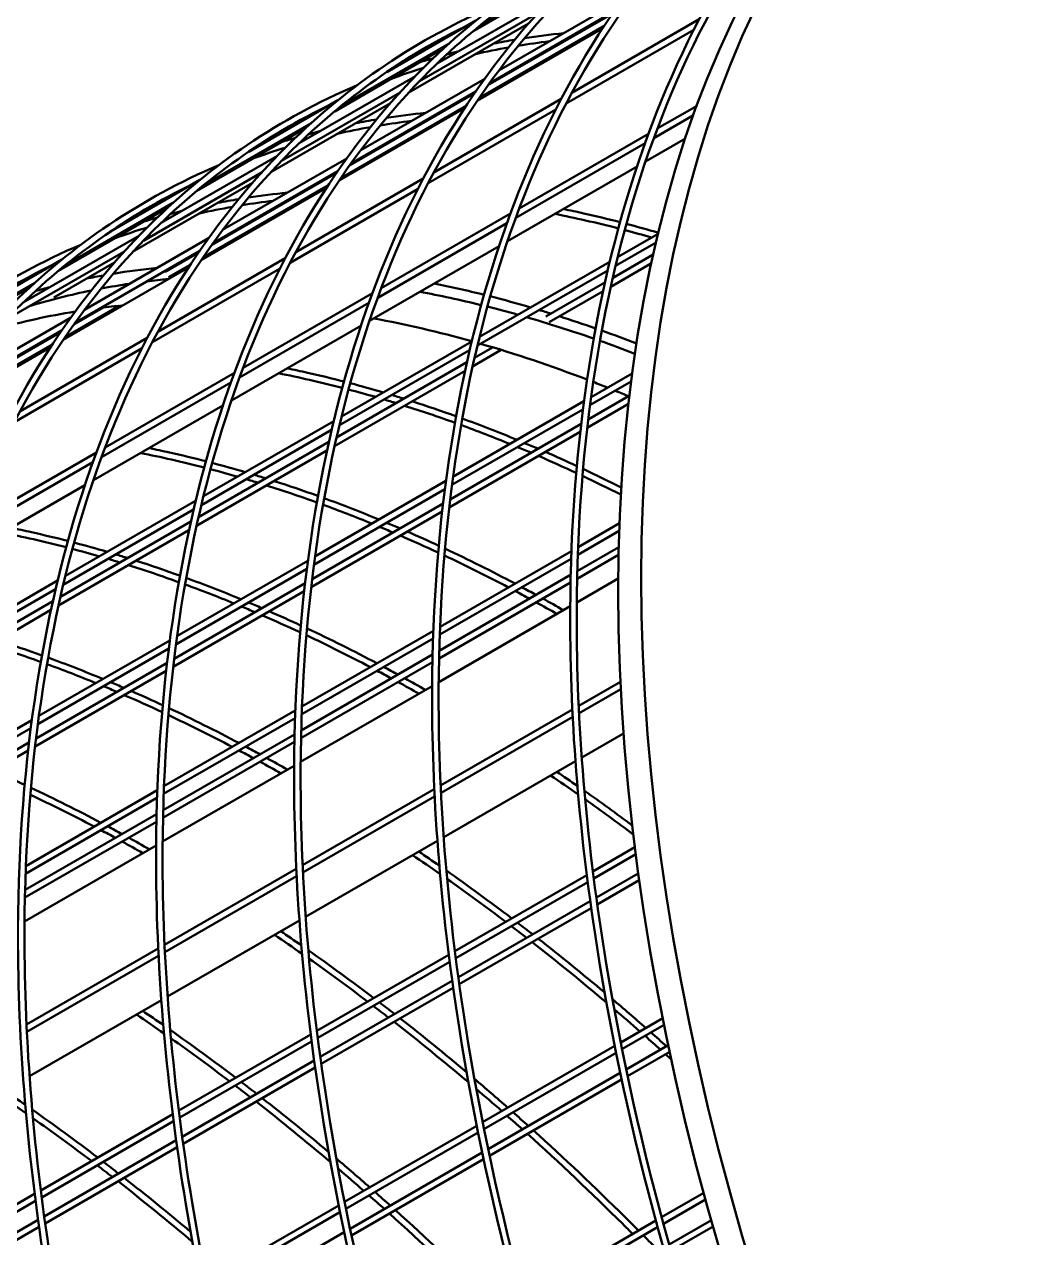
# Model space of a CAD drawing. Header units: millimetres. Extents: x 0 to 4200, y 0 to 2970.
# Drawn here: x 982.5 to 1135.5, y 951.7 to 1138.2 of the extents above; entities that cross this region are included whole.
import ezdxf

# ---------------------------------------------------------------- set-up
doc = ezdxf.new("R2010")
doc.units = ezdxf.units.MM
doc.header["$LTSCALE"] = 10
doc.layers.add('Co ban', color=7, linetype='Continuous', lineweight=50)

msp = doc.modelspace()

# ---------------------------------------------------------------- linework, layer by layer
at = {"layer": 'Co ban'}
for p, q in [((1051.42, 1137.05), (1068.2, 1146.74)), ((1052.49, 1137.94), (1068.99, 1147.46)), ((1045.98, 1132.17), (1063.83, 1142.47)), ((1055.42, 1131.06), (1074.48, 1142.07)), ((1043.23, 1129.43), (1061.46, 1139.95)), ((1053.76, 1128.8), (1072.93, 1139.86)), ((1053.95, 1129.06), (1073.1, 1140.12)), ((1038.21, 1130.84), (1051.92, 1138.76)), ((1041.59, 1127.69), (1060.01, 1138.32)), ((1071.37, 1137.54), (1052.11, 1126.42)), ((1052.41, 1126.86), (1071.65, 1137.97)), ((1066.66, 1127.67), (1086.24, 1138.97)), ((1065.77, 1126), (1085.39, 1137.33)), ((1030.21, 1124.8), (1046.99, 1134.49)), ((1031.28, 1125.69), (1047.78, 1135.21)), ((1024.76, 1119.92), (1042.61, 1130.22)), ((1034.21, 1118.82), (1053.26, 1129.82)), ((1017, 1118.6), (1030.71, 1126.51)), ((1022.02, 1117.18), (1040.25, 1127.71)), ((1032.55, 1116.55), (1051.71, 1127.61)), ((1032.74, 1116.81), (1051.89, 1127.87)), ((1045.44, 1115.42), (1065.02, 1126.72)), ((1020.38, 1115.44), (1038.8, 1126.08)), ((1050.16, 1125.29), (1030.89, 1114.17)), ((1031.2, 1114.61), (1050.44, 1125.72)), ((1044.56, 1113.76), (1064.17, 1125.08)), ((1079.79, 1122.14), (1085.89, 1125.66)), ((1010.07, 1113.44), (1026.57, 1122.97)), ((1079.24, 1120.67), (1085.35, 1124.19)), ((1008.99, 1112.56), (1025.77, 1122.24)), ((1058.58, 1109.89), (1078.43, 1121.35)), ((1084.12, 1120.65), (1077.98, 1117.11)), ((1058.03, 1108.42), (1077.9, 1119.89)), ((1003.55, 1107.67), (1021.4, 1117.98)), ((1012.99, 1106.57), (1032.05, 1117.57)), ((1000.81, 1104.93), (1019.04, 1115.46)), ((1011.33, 1104.3), (1030.5, 1115.37)), ((1011.52, 1104.57), (1030.68, 1115.62)), ((1076.67, 1116.35), (1056.77, 1104.86)), ((995.78, 1106.35), (1009.5, 1114.27)), ((999.16, 1103.19), (1017.58, 1113.83)), ((1009.98, 1102.37), (1029.23, 1113.48)), ((1024.23, 1103.17), (1043.81, 1114.48)), ((1028.94, 1113.04), (1009.68, 1101.92)), ((1023.35, 1101.51), (1042.96, 1112.83)), ((987.78, 1100.31), (1004.56, 1110)), ((988.85, 1101.19), (1005.35, 1110.72)), ((1036.82, 1096.17), (1056.68, 1107.64)), ((1037.36, 1097.64), (1057.22, 1109.1)), ((982.34, 1095.42), (1000.19, 1105.73)), ((1073.68, 1102.4), (1079.91, 1105.99)), ((991.78, 1094.32), (1010.84, 1105.32)), ((1055.46, 1104.11), (1035.56, 1092.61)), ((1073.36, 1101.05), (1079.59, 1104.65)), ((974.57, 1094.1), (988.28, 1102.02)), ((979.59, 1092.69), (997.82, 1103.21)), ((990.31, 1092.32), (1009.46, 1103.38)), ((1003.02, 1090.93), (1022.6, 1102.23)), ((1004.16, 1100.16), (1009.29, 1103.12)), ((1072.92, 1099.19), (1079.16, 1102.79)), ((987.03, 1096.19), (996.37, 1101.58)), ((1007.73, 1100.8), (988.47, 1089.68)), ((1002.13, 1089.26), (1021.75, 1100.58)), ((1004.66, 1099.3), (1008.01, 1101.23)), ((1052.14, 1088.81), (1072.17, 1100.37)), ((1052.47, 1090.15), (1072.48, 1101.7)), ((1072.62, 1097.86), (1078.87, 1101.47)), ((967.64, 1088.95), (984.14, 1098.47)), ((1062.67, 1093.27), (1071.74, 1098.51)), ((970.63, 1090.4), (983.35, 1097.75)), ((1016.15, 1085.39), (1036, 1096.86)), ((1063.17, 1092.4), (1071.45, 1097.18)), ((988.77, 1090.12), (997.07, 1094.91)), ((990.12, 1092.05), (994.59, 1094.63)), ((1015.6, 1083.92), (1035.47, 1095.39)), ((970.57, 1082.07), (989.62, 1093.08)), ((968.91, 1079.81), (988.07, 1090.87)), ((969.1, 1080.07), (988.25, 1091.13)), ((1034.25, 1091.86), (1014.34, 1080.37)), ((967.56, 1077.87), (986.8, 1088.98)), ((981.81, 1078.68), (1001.38, 1089.98)), ((1031.26, 1077.9), (1051.27, 1089.46)), ((986.52, 1088.55), (967.25, 1077.43)), ((980.92, 1077.01), (1000.53, 1088.34)), ((1030.93, 1076.56), (1050.95, 1088.12)), ((1051.41, 1085.61), (1055.79, 1088.14)), ((1051.71, 1086.94), (1054.48, 1088.54)), ((1030.49, 1074.69), (1050.53, 1086.26)), ((994.94, 1073.15), (1014.79, 1084.61)), ((1030.19, 1073.37), (1050.24, 1084.94)), ((1069.61, 1080.89), (1075.92, 1084.54)), ((994.39, 1071.68), (1014.26, 1083.15)), ((1069.44, 1079.64), (1075.76, 1083.29)), ((1013.03, 1079.61), (993.13, 1068.12)), ((1048.39, 1068.64), (1068.51, 1080.26)), ((1069.02, 1076.19), (1075.35, 1079.84)), ((1069.16, 1077.43), (1075.38, 1081.02)), ((1048.23, 1067.39), (1068.35, 1079.01)), ((1009.72, 1064.31), (1029.74, 1075.87)), ((1010.04, 1065.65), (1030.06, 1077.21)), ((1047.95, 1065.18), (1068.08, 1076.8)), ((1009.28, 1062.44), (1029.31, 1074.01)), ((1047.8, 1063.94), (1067.94, 1075.57)), ((973.72, 1060.9), (993.58, 1072.36)), ((1008.98, 1061.12), (1029.02, 1072.69)), ((973.18, 1059.43), (993.04, 1070.9)), ((991.82, 1067.36), (971.92, 1055.87)), ((1027.01, 1055.14), (1047.14, 1066.76)), ((1027.18, 1056.4), (1047.3, 1068.01)), ((988.83, 1053.41), (1008.84, 1064.96)), ((988.5, 1052.06), (1008.53, 1063.62)), ((1026.59, 1051.69), (1046.73, 1063.32)), ((1026.74, 1052.93), (1046.87, 1064.56)), ((988.07, 1050.2), (1008.1, 1061.76)), ((1067.61, 1057.83), (1073.98, 1061.51)), ((987.77, 1048.87), (1007.81, 1060.44)), ((1067.56, 1056.65), (1073.94, 1060.34)), ((1046.4, 1045.59), (1066.59, 1057.24)), ((1067.49, 1054.15), (1073.87, 1057.84)), ((1005.97, 1044.15), (1026.09, 1055.76)), ((1046.35, 1044.41), (1066.54, 1056.06)), ((1067.46, 1052.98), (1073.84, 1056.67)), ((1005.8, 1042.9), (1025.93, 1054.52)), ((1046.27, 1041.9), (1066.47, 1053.57)), ((967.62, 1041.16), (987.63, 1052.71)), ((1005.52, 1040.69), (1025.66, 1052.31)), ((1046.25, 1040.73), (1066.45, 1052.4)), ((1073.79, 1053.02), (1067.4, 1049.33)), ((967.29, 1039.82), (987.31, 1051.38)), ((1005.38, 1039.45), (1025.51, 1051.07)), ((966.55, 1036.62), (986.6, 1048.19)), ((966.85, 1037.95), (986.89, 1049.52)), ((1066.4, 1048.75), (1046.19, 1037.08)), ((1025.18, 1033.34), (1045.37, 1045)), ((984.76, 1031.9), (1004.87, 1043.52)), ((1025.14, 1032.16), (1045.33, 1043.82)), ((984.59, 1030.65), (1004.71, 1042.27)), ((1025.06, 1029.66), (1045.26, 1041.32)), ((984.16, 1027.2), (1004.3, 1038.82)), ((984.31, 1028.44), (1004.44, 1040.06)), ((1025.03, 1028.49), (1045.23, 1040.15)), ((1067.71, 1033.46), (1074.12, 1037.16)), ((1045.19, 1036.5), (1024.98, 1024.83)), ((1067.76, 1032.33), (1074.18, 1036.04)), ((963.54, 1019.65), (983.66, 1031.27)), ((1003.92, 1019.91), (1024.12, 1031.57)), ((1003.97, 1021.09), (1024.16, 1032.75)), ((1046.49, 1021.21), (1066.73, 1032.89)), ((1046.55, 1020.08), (1066.79, 1031.77)), ((963.38, 1018.4), (983.5, 1030.02)), ((1074.6, 1029.23), (1068.17, 1025.52)), ((963.1, 1016.19), (983.23, 1027.81)), ((1003.82, 1016.24), (1024.02, 1027.9)), ((1003.85, 1017.41), (1024.05, 1029.07)), ((962.95, 1014.95), (983.09, 1026.58)), ((1023.97, 1024.25), (1003.76, 1012.59)), ((1067.21, 1024.97), (1046.96, 1013.28)), ((982.76, 1008.84), (1002.95, 1020.5)), ((1025.28, 1008.96), (1045.52, 1020.65)), ((982.71, 1007.66), (1002.9, 1019.32)), ((1025.33, 1007.84), (1045.57, 1019.52)), ((982.63, 1005.16), (1002.83, 1016.82)), ((982.61, 1003.99), (1002.81, 1015.65)), ((1046, 1012.72), (1025.74, 1001.03)), ((1002.76, 1012.01), (982.55, 1000.34)), ((1069.9, 1008), (1076.34, 1011.72)), ((1070.03, 1006.92), (1076.48, 1010.65)), ((1004.07, 996.71), (1024.3, 1008.4)), ((1004.12, 995.59), (1024.36, 1007.28)), ((1048.68, 995.75), (1068.96, 1007.46)), ((1070.42, 1003.99), (1076.87, 1007.71)), ((1048.82, 994.68), (1069.09, 1006.38)), ((1070.57, 1002.92), (1077.02, 1006.65)), ((1049.21, 991.74), (1069.48, 1003.45)), ((1049.35, 990.67), (1069.63, 1002.38)), ((1024.78, 1000.47), (1004.53, 988.78)), ((982.85, 984.47), (1003.09, 996.15)), ((982.91, 983.34), (1003.15, 995.03)), ((1027.47, 983.5), (1047.74, 995.21)), ((1027.6, 982.43), (1047.88, 994.13)), ((1027.99, 979.5), (1048.27, 991.2)), ((1028.14, 978.43), (1048.42, 990.13)), ((1003.57, 988.22), (983.32, 976.53)), ((1074.16, 981.72), (1080.63, 985.45)), ((1006.26, 971.26), (1026.53, 982.96)), ((1074.36, 980.68), (1080.83, 984.42)), ((1006.39, 970.18), (1026.67, 981.89)), ((1052.94, 969.47), (1073.24, 981.19)), ((1075, 977.6), (1081.47, 981.34)), ((1006.78, 967.25), (1027.06, 978.96)), ((1053.15, 968.43), (1073.45, 980.15)), ((1075.21, 976.57), (1081.69, 980.31)), ((1006.93, 966.18), (1027.21, 977.89)), ((1053.78, 965.35), (1074.09, 977.08)), ((1054, 964.33), (1074.3, 976.05)), ((985.04, 959.01), (1005.32, 970.71)), ((985.18, 957.93), (1005.45, 969.64)), ((1031.73, 957.22), (1052.03, 968.94)), ((1031.94, 956.19), (1052.24, 967.91)), ((985.57, 955), (1005.84, 966.71)), ((985.71, 953.93), (1005.99, 965.64)), ((1032.57, 953.11), (1052.87, 964.83)), ((1032.79, 952.08), (1053.09, 963.8)), ((963.83, 946.76), (984.1, 958.47)), ((1080.45, 954.87), (1086.93, 958.61)), ((963.97, 945.69), (984.24, 957.39)), ((1010.52, 944.97), (1030.82, 956.69)), ((1080.72, 953.87), (1087.21, 957.61)), ((1010.73, 943.94), (1031.02, 955.66)), ((971.34, 946.79), (984.63, 954.46)), ((971.84, 945.92), (984.78, 953.39)), ((1059.24, 942.62), (1079.55, 954.35)), ((1059.51, 941.62), (1079.82, 953.35)), ((1081.6, 950.69), (1088.09, 954.44)), ((1081.88, 949.7), (1088.37, 953.44)), ((1011.36, 940.86), (1031.66, 952.58))]:
    msp.add_line(p, q, dxfattribs=at)
msp.add_ellipse((1289.45, 930.66), major_axis=(150, -259.81), ratio=0.57735, dxfattribs=at)
for centre, major_axis, start_param, end_param in [((1285.92, 928.62), (150, -259.81), 3.141593, 6.283185), ((1110.91, 827.58), (-150, 259.81), 6.031799, 6.069101), ((1110.91, 827.58), (-150, 259.81), 6.01702, 6.018731), ((1110.91, 827.58), (-150, 259.81), 6.004366, 6.004628), ((1110.91, 827.58), (-150, 259.81), 6.077695, 6.09249), ((1110.91, 827.58), (-149, 258.08), 6.059421, 6.084187), ((1110.91, 827.58), (-149, 258.08), 6.026066, 6.044769), ((1110.91, 827.58), (-150, 259.81), 5.773547, 5.811225), ((1110.91, 827.58), (-149, 258.08), 6.092866, 6.147155), ((1110.91, 827.58), (-150, 259.81), 6.124845, 6.137836), ((1110.91, 827.58), (149, -258.08), 2.636044, 2.682955), ((1110.91, 827.58), (-150, 259.81), 5.738659, 5.768799), ((1103.84, 823.5), (-149, 258.08), 6.026066, 6.044769), ((1110.91, 827.58), (149, -258.08), 2.608252, 2.631253), ((1103.84, 823.5), (-149, 258.08), 6.066741, 6.135449), ((1103.84, 823.5), (-149, 258.08), 5.74991, 5.824548), ((1110.91, 827.58), (149, -258.08), 2.55154, 2.601689), ((1110.91, 827.58), (-150, 259.81), 5.723423, 5.732258), ((1110.91, 827.58), (-150, 259.81), 5.690443, 5.717176), ((1110.91, 827.58), (-150, 259.81), 6.22483, 9.483133), ((1110.91, 827.58), (-150, 259.81), 5.660322, 5.685862), ((1103.84, 823.5), (-149, 258.08), 5.663976, 5.743281), ((1110.91, 827.58), (149, -258.08), 2.520966, 2.546918), ((1103.84, 823.5), (150, -259.81), 3.147575, 6.277203), ((1103.84, 823.5), (-149, 258.08), 5.648825, 5.659376), ((1103.84, 823.5), (-149, 258.08), 5.632796, 5.643185), ((935.9, 726.54), (-150, 259.81), 0.023745, 3.117848), ((928.83, 722.46), (150, -259.81), 3.141593, 6.283185)]:
    msp.add_ellipse(centre, major_axis=major_axis, ratio=0.57735, start_param=start_param, end_param=end_param, dxfattribs=at)
for points, knots in [([(1066.4, 1045.74), (1066.29, 1071.98), (1069.84, 1096.13), (1083.92, 1137.81), (1094.44, 1155.34), (1115.98, 1176.61), (1125.07, 1183.07), (1135.05, 1187.92)], [0, 0, 0, 0, 0.3202828, 0.3202828, 0.6403476, 0.6403476, 0.8313252, 0.8313252, 0.8313252, 0.8313252]), ([(1067.4, 1045.74), (1067.29, 1071.84), (1070.82, 1095.85), (1084.77, 1137.26), (1095.2, 1154.65), (1113.59, 1172.86), (1119.04, 1177.26), (1124.87, 1181.04)], [0, 0, 0, 0, 0.3197162, 0.3197162, 0.639648, 0.639648, 0.7605653, 0.7605653, 0.7605653, 0.7605653]), ([(1045.18, 1033.49), (1045.07, 1059.73), (1048.63, 1083.88), (1062.71, 1125.56), (1073.23, 1143.09), (1096, 1165.59), (1106.68, 1172.77), (1118.49, 1177.79)], [0, 0, 0, 0, 0.3202828, 0.3202828, 0.6403476, 0.6403476, 0.8606467, 0.8606467, 0.8606467, 0.8606467]), ([(1046.18, 1033.5), (1046.07, 1059.6), (1049.6, 1083.6), (1063.56, 1125.01), (1073.99, 1142.4), (1095.37, 1163.58), (1104.46, 1170.03), (1114.43, 1174.85)], [0, 0, 0, 0, 0.3197162, 0.3197162, 0.639648, 0.639648, 0.8323756, 0.8323756, 0.8323756, 0.8323756]), ([(1023.97, 1021.25), (1023.86, 1047.48), (1027.41, 1071.63), (1041.49, 1113.31), (1052.02, 1130.84), (1074.79, 1153.34), (1085.47, 1160.52), (1097.28, 1165.54)], [0, 0, 0, 0, 0.3202828, 0.3202828, 0.6403476, 0.6403476, 0.8606467, 0.8606467, 0.8606467, 0.8606467]), ([(1024.97, 1021.25), (1024.86, 1047.35), (1028.39, 1071.35), (1042.35, 1112.76), (1052.78, 1130.16), (1074.16, 1151.33), (1083.25, 1157.78), (1093.22, 1162.6)], [0, 0, 0, 0, 0.3197162, 0.3197162, 0.639648, 0.639648, 0.8323756, 0.8323756, 0.8323756, 0.8323756]), ([(1002.76, 1009), (1002.65, 1035.23), (1006.2, 1059.39), (1020.28, 1101.07), (1030.8, 1118.6), (1053.57, 1141.09), (1064.25, 1148.28), (1076.06, 1153.3)], [0, 0, 0, 0, 0.3202828, 0.3202828, 0.6403476, 0.6403476, 0.8606467, 0.8606467, 0.8606467, 0.8606467]), ([(1003.76, 1009), (1003.65, 1035.1), (1007.18, 1059.11), (1021.13, 1100.52), (1031.56, 1117.91), (1052.94, 1139.08), (1062.03, 1145.53), (1072.01, 1150.36)], [0, 0, 0, 0, 0.3197162, 0.3197162, 0.639648, 0.639648, 0.8323756, 0.8323756, 0.8323756, 0.8323756]), ([(981.54, 996.75), (981.43, 1022.99), (984.99, 1047.14), (999.07, 1088.82), (1009.59, 1106.35), (1032.36, 1128.84), (1043.04, 1136.03), (1054.85, 1141.05)], [0, 0, 0, 0, 0.3202828, 0.3202828, 0.6403476, 0.6403476, 0.8606467, 0.8606467, 0.8606467, 0.8606467]), ([(982.54, 996.75), (982.43, 1022.85), (985.96, 1046.86), (999.92, 1088.27), (1010.35, 1105.66), (1031.73, 1126.83), (1040.82, 1133.28), (1050.8, 1138.11)], [0, 0, 0, 0, 0.3197162, 0.3197162, 0.639648, 0.639648, 0.8323756, 0.8323756, 0.8323756, 0.8323756]), ([(960.33, 984.5), (960.22, 1010.74), (963.77, 1034.89), (977.85, 1076.57), (988.38, 1094.1), (1011.15, 1116.6), (1021.83, 1123.78), (1033.64, 1128.8)], [0, 0, 0, 0, 0.3202828, 0.3202828, 0.6403476, 0.6403476, 0.8606467, 0.8606467, 0.8606467, 0.8606467]), ([(961.33, 984.51), (961.22, 1010.61), (964.75, 1034.61), (978.71, 1076.02), (989.14, 1093.41), (1010.52, 1114.59), (1019.61, 1121.04), (1029.58, 1125.86)], [0, 0, 0, 0, 0.3197162, 0.3197162, 0.639648, 0.639648, 0.8323756, 0.8323756, 0.8323756, 0.8323756]), ([(939.12, 972.26), (939.01, 998.49), (942.56, 1022.64), (956.64, 1064.32), (967.16, 1081.85), (989.93, 1104.35), (1000.61, 1111.53), (1012.42, 1116.55)], [0, 0, 0, 0, 0.3202828, 0.3202828, 0.6403476, 0.6403476, 0.8606467, 0.8606467, 0.8606467, 0.8606467]), ([(940.12, 972.26), (940.01, 998.36), (943.54, 1022.36), (957.49, 1063.77), (967.92, 1081.17), (989.3, 1102.34), (998.39, 1108.79), (1008.37, 1113.62)], [0, 0, 0, 0, 0.3197162, 0.3197162, 0.639648, 0.639648, 0.8323756, 0.8323756, 0.8323756, 0.8323756]), ([(1065.33, 1109.8), (1066.37, 1109.59), (1067.42, 1109.36), (1070.33, 1108.71), (1072.19, 1108.26), (1074.06, 1107.78)], [1.26323972, 1.26323972, 1.26323972, 1.26323972, 1.2787507, 1.2787507, 1.30612103, 1.30612103, 1.30612103, 1.30612103]), ([(1064.02, 1109.05), (1065.59, 1108.74), (1067.17, 1108.4), (1070.43, 1107.66), (1072.11, 1107.25), (1073.79, 1106.82)], [1.25771441, 1.25771441, 1.25771441, 1.25771441, 1.28125246, 1.28125246, 1.30604978, 1.30604978, 1.30604978, 1.30604978]), ([(917.9, 960.01), (917.79, 986.25), (921.35, 1010.4), (935.43, 1052.08), (945.95, 1069.61), (968.72, 1092.1), (979.4, 1099.29), (991.21, 1104.31)], [0, 0, 0, 0, 0.3202828, 0.3202828, 0.6403476, 0.6403476, 0.8606467, 0.8606467, 0.8606467, 0.8606467]), ([(918.9, 960.01), (918.8, 986.11), (922.32, 1010.12), (936.28, 1051.53), (946.71, 1068.92), (968.09, 1090.09), (977.18, 1096.54), (987.16, 1101.37)], [0, 0, 0, 0, 0.3197162, 0.3197162, 0.639648, 0.639648, 0.8323756, 0.8323756, 0.8323756, 0.8323756]), ([(1022.9, 1085.31), (1023.95, 1085.09), (1025, 1084.87), (1027.9, 1084.22), (1029.76, 1083.77), (1031.63, 1083.29)], [1.26323972, 1.26323972, 1.26323972, 1.26323972, 1.2787507, 1.2787507, 1.30612103, 1.30612103, 1.30612103, 1.30612103]), ([(1021.59, 1084.55), (1023.17, 1084.24), (1024.75, 1083.9), (1028.01, 1083.16), (1029.68, 1082.76), (1031.37, 1082.32)], [1.25771441, 1.25771441, 1.25771441, 1.25771441, 1.28125246, 1.28125246, 1.30604978, 1.30604978, 1.30604978, 1.30604978]), ([(1000.38, 1072.3), (1001.95, 1071.99), (1003.53, 1071.66), (1006.79, 1070.92), (1008.47, 1070.51), (1010.15, 1070.07)], [1.25771441, 1.25771441, 1.25771441, 1.25771441, 1.28125246, 1.28125246, 1.30604978, 1.30604978, 1.30604978, 1.30604978]), ([(1001.69, 1073.06), (1002.73, 1072.85), (1003.78, 1072.62), (1006.69, 1071.97), (1008.55, 1071.52), (1010.42, 1071.04)], [1.26323972, 1.26323972, 1.26323972, 1.26323972, 1.2787507, 1.2787507, 1.30612103, 1.30612103, 1.30612103, 1.30612103]), ([(979.16, 1060.06), (980.74, 1059.75), (982.32, 1059.41), (985.58, 1058.67), (987.26, 1058.26), (988.94, 1057.83)], [1.25771441, 1.25771441, 1.25771441, 1.25771441, 1.28125246, 1.28125246, 1.30604978, 1.30604978, 1.30604978, 1.30604978]), ([(980.47, 1060.81), (981.52, 1060.6), (982.57, 1060.37), (985.47, 1059.72), (987.34, 1059.27), (989.21, 1058.79)], [1.26323972, 1.26323972, 1.26323972, 1.26323972, 1.2787507, 1.2787507, 1.30612103, 1.30612103, 1.30612103, 1.30612103]), ([(1435.04, 668.31), (1422.12, 659.57), (1407.3, 653.94), (1371.89, 648.87), (1350.75, 650.81), (1306.73, 663.87), (1283.85, 675.01), (1238.68, 705.36), (1216.4, 724.57), (1174.71, 769.11), (1155.3, 794.44), (1121.32, 848.63), (1106.74, 877.49), (1083.91, 935.84), (1075.65, 965.32), (1068, 1011.59), (1066.46, 1029.08), (1066.4, 1045.74)], [3.890606, 3.890606, 3.890606, 3.890606, 4.159308, 4.159308, 4.478723, 4.478723, 4.798894, 4.798894, 5.119175, 5.119175, 5.43941, 5.43941, 5.759616, 5.759616, 6.079835, 6.079835, 6.283185, 6.283185, 6.283185, 6.283185]), ([(1423.99, 662.95), (1413.8, 657.74), (1402.64, 654.26), (1371.58, 649.88), (1350.49, 651.87), (1306.61, 665.02), (1283.84, 676.17), (1238.88, 706.49), (1216.71, 725.66), (1175.21, 770.09), (1155.88, 795.34), (1122.05, 849.38), (1107.54, 878.16), (1084.82, 936.32), (1076.6, 965.69), (1068.99, 1011.76), (1067.46, 1029.17), (1067.4, 1045.74)], [3.961366, 3.961366, 3.961366, 3.961366, 4.160691, 4.160691, 4.481274, 4.481274, 4.801097, 4.801097, 5.120816, 5.120816, 5.440581, 5.440581, 5.760375, 5.760375, 6.080156, 6.080156, 6.283185, 6.283185, 6.283185, 6.283185]), ([(1417.99, 659.04), (1404.12, 648.6), (1387.85, 641.94), (1350.68, 636.62), (1329.54, 638.57), (1285.52, 651.63), (1262.63, 662.77), (1217.46, 693.12), (1195.18, 712.33), (1153.49, 756.87), (1134.09, 782.19), (1100.1, 836.38), (1085.53, 865.24), (1062.7, 923.6), (1054.44, 953.07), (1046.79, 999.34), (1045.25, 1016.83), (1045.18, 1033.49)], [3.861285, 3.861285, 3.861285, 3.861285, 4.159308, 4.159308, 4.478723, 4.478723, 4.798894, 4.798894, 5.119175, 5.119175, 5.43941, 5.43941, 5.759616, 5.759616, 6.079835, 6.079835, 6.283185, 6.283185, 6.283185, 6.283185]), ([(1408.4, 653.8), (1396.73, 646.86), (1383.65, 642.32), (1350.37, 637.63), (1329.28, 639.62), (1285.4, 652.77), (1262.63, 663.92), (1217.67, 694.24), (1195.5, 713.41), (1153.99, 757.84), (1134.67, 783.1), (1100.84, 837.14), (1086.33, 865.91), (1063.6, 924.07), (1055.39, 953.44), (1047.78, 999.51), (1046.25, 1016.92), (1046.18, 1033.5)], [3.92406, 3.92406, 3.92406, 3.92406, 4.160691, 4.160691, 4.481274, 4.481274, 4.801097, 4.801097, 5.120816, 5.120816, 5.440581, 5.440581, 5.760375, 5.760375, 6.080156, 6.080156, 6.283185, 6.283185, 6.283185, 6.283185]), ([(1396.78, 646.79), (1382.91, 636.35), (1366.64, 629.7), (1329.47, 624.38), (1308.33, 626.32), (1264.3, 639.38), (1241.42, 650.52), (1196.25, 680.87), (1173.97, 700.08), (1132.28, 744.62), (1112.87, 769.94), (1078.89, 824.13), (1064.32, 853), (1041.49, 911.35), (1033.23, 940.83), (1025.57, 987.09), (1024.04, 1004.59), (1023.97, 1021.25)], [3.861285, 3.861285, 3.861285, 3.861285, 4.159308, 4.159308, 4.478723, 4.478723, 4.798894, 4.798894, 5.119175, 5.119175, 5.43941, 5.43941, 5.759616, 5.759616, 6.079835, 6.079835, 6.283185, 6.283185, 6.283185, 6.283185]), ([(1387.19, 641.56), (1375.52, 634.61), (1362.44, 630.08), (1329.16, 625.39), (1308.07, 627.37), (1264.19, 640.53), (1241.41, 651.67), (1196.46, 681.99), (1174.28, 701.16), (1132.78, 745.59), (1113.46, 770.85), (1079.62, 824.89), (1065.12, 853.66), (1042.39, 911.82), (1034.17, 941.19), (1026.56, 987.26), (1025.04, 1004.68), (1024.97, 1021.25)], [3.92406, 3.92406, 3.92406, 3.92406, 4.160691, 4.160691, 4.481274, 4.481274, 4.801097, 4.801097, 5.120816, 5.120816, 5.440581, 5.440581, 5.760375, 5.760375, 6.080156, 6.080156, 6.283185, 6.283185, 6.283185, 6.283185]), ([(1375.57, 634.54), (1361.69, 624.1), (1345.42, 617.45), (1308.25, 612.13), (1287.11, 614.07), (1243.09, 627.13), (1220.21, 638.27), (1175.04, 668.62), (1152.76, 687.83), (1111.07, 732.37), (1091.66, 757.69), (1057.68, 811.89), (1043.1, 840.75), (1020.27, 899.1), (1012.01, 928.58), (1004.36, 974.85), (1002.82, 992.34), (1002.76, 1009)], [3.861285, 3.861285, 3.861285, 3.861285, 4.159308, 4.159308, 4.478723, 4.478723, 4.798894, 4.798894, 5.119175, 5.119175, 5.43941, 5.43941, 5.759616, 5.759616, 6.079835, 6.079835, 6.283185, 6.283185, 6.283185, 6.283185]), ([(1365.98, 629.31), (1354.31, 622.36), (1341.23, 617.83), (1307.94, 613.14), (1286.85, 615.12), (1242.97, 628.28), (1220.2, 639.42), (1175.24, 669.75), (1153.07, 688.91), (1111.57, 733.35), (1092.25, 758.6), (1058.41, 812.64), (1043.9, 841.42), (1021.18, 899.57), (1012.96, 928.94), (1005.35, 975.02), (1003.82, 992.43), (1003.76, 1009)], [3.92406, 3.92406, 3.92406, 3.92406, 4.160691, 4.160691, 4.481274, 4.481274, 4.801097, 4.801097, 5.120816, 5.120816, 5.440581, 5.440581, 5.760375, 5.760375, 6.080156, 6.080156, 6.283185, 6.283185, 6.283185, 6.283185]), ([(1354.35, 622.3), (1340.48, 611.85), (1324.21, 605.2), (1287.04, 599.88), (1265.9, 601.82), (1221.88, 614.89), (1198.99, 626.02), (1153.82, 656.38), (1131.55, 675.58), (1089.85, 720.12), (1070.45, 745.45), (1036.46, 799.64), (1021.89, 828.5), (999.06, 886.85), (990.8, 916.33), (983.15, 962.6), (981.61, 980.09), (981.54, 996.75)], [3.861285, 3.861285, 3.861285, 3.861285, 4.159308, 4.159308, 4.478723, 4.478723, 4.798894, 4.798894, 5.119175, 5.119175, 5.43941, 5.43941, 5.759616, 5.759616, 6.079835, 6.079835, 6.283185, 6.283185, 6.283185, 6.283185]), ([(1344.76, 617.06), (1333.09, 610.11), (1320.01, 605.58), (1286.73, 600.89), (1265.64, 602.88), (1221.76, 616.03), (1198.99, 627.18), (1154.03, 657.5), (1131.86, 676.67), (1090.36, 721.1), (1071.03, 746.35), (1037.2, 800.39), (1022.69, 829.17), (999.96, 887.33), (991.75, 916.7), (984.14, 962.77), (982.61, 980.18), (982.54, 996.75)], [3.92406, 3.92406, 3.92406, 3.92406, 4.160691, 4.160691, 4.481274, 4.481274, 4.801097, 4.801097, 5.120816, 5.120816, 5.440581, 5.440581, 5.760375, 5.760375, 6.080156, 6.080156, 6.283185, 6.283185, 6.283185, 6.283185]), ([(1333.14, 610.05), (1319.27, 599.61), (1303, 592.95), (1265.83, 587.63), (1244.69, 589.58), (1200.66, 602.64), (1177.78, 613.78), (1132.61, 644.13), (1110.33, 663.34), (1068.64, 707.88), (1049.23, 733.2), (1015.25, 787.39), (1000.68, 816.25), (977.85, 874.61), (969.59, 904.08), (961.93, 950.35), (960.4, 967.84), (960.33, 984.5)], [3.861285, 3.861285, 3.861285, 3.861285, 4.159308, 4.159308, 4.478723, 4.478723, 4.798894, 4.798894, 5.119175, 5.119175, 5.43941, 5.43941, 5.759616, 5.759616, 6.079835, 6.079835, 6.283185, 6.283185, 6.283185, 6.283185]), ([(1323.55, 604.81), (1311.88, 597.87), (1298.8, 593.33), (1265.52, 588.64), (1244.43, 590.63), (1200.55, 603.78), (1177.77, 614.93), (1132.82, 645.25), (1110.65, 664.42), (1069.14, 708.85), (1049.82, 734.11), (1015.98, 788.15), (1001.48, 816.92), (978.75, 875.08), (970.53, 904.45), (962.92, 950.52), (961.4, 967.93), (961.33, 984.51)], [3.92406, 3.92406, 3.92406, 3.92406, 4.160691, 4.160691, 4.481274, 4.481274, 4.801097, 4.801097, 5.120816, 5.120816, 5.440581, 5.440581, 5.760375, 5.760375, 6.080156, 6.080156, 6.283185, 6.283185, 6.283185, 6.283185]), ([(1311.93, 597.8), (1298.06, 587.36), (1281.78, 580.71), (1244.61, 575.39), (1223.47, 577.33), (1179.45, 590.39), (1156.57, 601.53), (1111.4, 631.88), (1089.12, 651.09), (1047.43, 695.63), (1028.02, 720.95), (994.04, 775.14), (979.47, 804.01), (956.63, 862.36), (948.38, 891.84), (940.72, 938.1), (939.18, 955.6), (939.12, 972.26)], [3.861285, 3.861285, 3.861285, 3.861285, 4.159308, 4.159308, 4.478723, 4.478723, 4.798894, 4.798894, 5.119175, 5.119175, 5.43941, 5.43941, 5.759616, 5.759616, 6.079835, 6.079835, 6.283185, 6.283185, 6.283185, 6.283185]), ([(1302.34, 592.57), (1290.67, 585.62), (1277.59, 581.09), (1244.3, 576.4), (1223.21, 578.38), (1179.33, 591.54), (1156.56, 602.68), (1111.6, 633), (1089.43, 652.17), (1047.93, 696.6), (1028.61, 721.86), (994.77, 775.9), (980.26, 804.67), (957.54, 862.83), (949.32, 892.2), (941.71, 938.27), (940.18, 955.69), (940.12, 972.26)], [3.92406, 3.92406, 3.92406, 3.92406, 4.160691, 4.160691, 4.481274, 4.481274, 4.801097, 4.801097, 5.120816, 5.120816, 5.440581, 5.440581, 5.760375, 5.760375, 6.080156, 6.080156, 6.283185, 6.283185, 6.283185, 6.283185]), ([(1059.83, 967.69), (1064.76, 963.25), (1069.65, 958.63), (1074.98, 953.33), (1075.5, 952.82), (1076.01, 952.3)], [1.8482764, 1.8482764, 1.8482764, 1.8482764, 1.92086694, 1.92086694, 1.92863163, 1.92863163, 1.92863163, 1.92863163]), ([(1060.74, 968.22), (1065.49, 963.94), (1070.18, 959.5), (1075.52, 954.21), (1076.21, 953.52), (1076.91, 952.82)], [1.84945777, 1.84945777, 1.84945777, 1.84945777, 1.91912899, 1.91912899, 1.9295762, 1.9295762, 1.9295762, 1.9295762]), ([(1290.71, 585.55), (1276.84, 575.11), (1260.57, 568.46), (1223.4, 563.14), (1202.26, 565.08), (1158.24, 578.14), (1135.35, 589.28), (1090.18, 619.63), (1067.91, 638.84), (1026.21, 683.38), (1006.81, 708.7), (972.82, 762.9), (958.25, 791.76), (935.42, 850.11), (927.16, 879.59), (919.51, 925.86), (917.97, 943.35), (917.9, 960.01)], [3.861285, 3.861285, 3.861285, 3.861285, 4.159308, 4.159308, 4.478723, 4.478723, 4.798894, 4.798894, 5.119175, 5.119175, 5.43941, 5.43941, 5.759616, 5.759616, 6.079835, 6.079835, 6.283185, 6.283185, 6.283185, 6.283185]), ([(1281.12, 580.32), (1269.45, 573.37), (1256.37, 568.84), (1223.09, 564.15), (1202, 566.13), (1158.12, 579.29), (1135.35, 590.43), (1090.39, 620.76), (1068.22, 639.93), (1026.72, 684.36), (1007.39, 709.61), (973.56, 763.65), (959.05, 792.43), (936.32, 850.58), (928.11, 879.95), (920.5, 926.03), (918.97, 943.44), (918.9, 960.01)], [3.92406, 3.92406, 3.92406, 3.92406, 4.160691, 4.160691, 4.481274, 4.481274, 4.801097, 4.801097, 5.120816, 5.120816, 5.440581, 5.440581, 5.760375, 5.760375, 6.080156, 6.080156, 6.283185, 6.283185, 6.283185, 6.283185]), ([(1038.62, 955.44), (1043.55, 951), (1048.43, 946.38), (1053.77, 941.09), (1054.28, 940.57), (1054.8, 940.06)], [1.8482764, 1.8482764, 1.8482764, 1.8482764, 1.92086694, 1.92086694, 1.92863163, 1.92863163, 1.92863163, 1.92863163]), ([(1039.53, 955.97), (1044.27, 951.69), (1048.97, 947.25), (1054.31, 941.96), (1055, 941.27), (1055.69, 940.57)], [1.84945777, 1.84945777, 1.84945777, 1.84945777, 1.91912899, 1.91912899, 1.9295762, 1.9295762, 1.9295762, 1.9295762])]:
    msp.add_open_spline(points, degree=3, knots=knots, dxfattribs=at)
for points in [[(1054.63, 1135.22), (1055.71, 1135.43), (1056.79, 1135.63), (1057.88, 1135.81)], [(1058.41, 1134.88), (1060, 1135.14), (1061.6, 1135.37), (1063.21, 1135.56)], [(1059.38, 1136.05), (1061.35, 1136.35), (1063.35, 1136.61), (1065.37, 1136.81)], [(1065.68, 1135.84), (1065.79, 1135.85), (1065.9, 1135.86), (1066.01, 1135.87)], [(1067.74, 1137.02), (1067.85, 1137.03), (1067.95, 1137.04), (1068.06, 1137.05)], [(1068.36, 1136.07), (1068.54, 1136.08), (1068.72, 1136.1), (1068.89, 1136.11)], [(1070.33, 1137.21), (1070.5, 1137.22), (1070.67, 1137.23), (1070.84, 1137.24)], [(1047.44, 1133.55), (1048, 1133.7), (1048.57, 1133.85), (1049.13, 1133.99)], [(1051.84, 1133.61), (1053.52, 1133.98), (1055.21, 1134.33), (1056.92, 1134.63)], [(1043.25, 1132.33), (1043.95, 1132.55), (1044.66, 1132.77), (1045.37, 1132.97)], [(1038.82, 1129.77), (1040.47, 1130.38), (1042.14, 1130.95), (1043.84, 1131.47)], [(1038.16, 1123.8), (1040.14, 1124.1), (1042.14, 1124.36), (1044.16, 1124.56)], [(1046.53, 1124.78), (1046.63, 1124.79), (1046.74, 1124.79), (1046.84, 1124.8)], [(1049.12, 1124.96), (1049.29, 1124.97), (1049.46, 1124.98), (1049.63, 1124.99)], [(1033.42, 1122.97), (1034.49, 1123.18), (1035.58, 1123.38), (1036.66, 1123.56)], [(1037.2, 1122.64), (1038.78, 1122.9), (1040.39, 1123.12), (1042, 1123.32)], [(1044.47, 1123.59), (1044.58, 1123.6), (1044.69, 1123.61), (1044.79, 1123.62)], [(1047.15, 1123.82), (1047.32, 1123.84), (1047.5, 1123.85), (1047.68, 1123.86)], [(1022.04, 1120.09), (1022.74, 1120.31), (1023.45, 1120.52), (1024.16, 1120.73)], [(1026.23, 1121.3), (1026.79, 1121.45), (1027.35, 1121.6), (1027.92, 1121.74)], [(1030.63, 1121.36), (1032.3, 1121.74), (1034, 1122.08), (1035.71, 1122.38)], [(1017.6, 1117.53), (1019.26, 1118.13), (1020.93, 1118.7), (1022.62, 1119.22)], [(1012.21, 1110.72), (1013.28, 1110.94), (1014.36, 1111.13), (1015.45, 1111.31)], [(1016.95, 1111.55), (1018.93, 1111.86), (1020.93, 1112.11), (1022.94, 1112.31)], [(1023.26, 1111.34), (1023.36, 1111.35), (1023.47, 1111.36), (1023.58, 1111.37)], [(1025.32, 1112.53), (1025.42, 1112.54), (1025.53, 1112.55), (1025.63, 1112.55)], [(1025.93, 1111.58), (1026.11, 1111.59), (1026.29, 1111.6), (1026.47, 1111.62)], [(1027.9, 1112.71), (1028.07, 1112.72), (1028.25, 1112.73), (1028.42, 1112.74)], [(1005.01, 1109.05), (1005.58, 1109.21), (1006.14, 1109.35), (1006.7, 1109.49)], [(1009.41, 1109.11), (1011.09, 1109.49), (1012.78, 1109.83), (1014.49, 1110.13)], [(1015.98, 1110.39), (1017.57, 1110.65), (1019.17, 1110.87), (1020.79, 1111.07)], [(1000.82, 1107.84), (1001.53, 1108.06), (1002.23, 1108.27), (1002.95, 1108.48)], [(996.39, 1105.28), (998.04, 1105.89), (999.72, 1106.45), (1001.41, 1106.97)], [(1074.76, 1106.56), (1076.14, 1106.2), (1077.52, 1105.82), (1078.91, 1105.41)], [(1075.03, 1107.53), (1076.66, 1107.09), (1078.3, 1106.64), (1079.95, 1106.15)], [(982.89, 1088.04), (982.99, 1088.04), (983.1, 1088.05), (983.2, 1088.06)], [(983.51, 1087.08), (983.68, 1087.09), (983.86, 1087.11), (984.04, 1087.12)], [(985.48, 1088.22), (985.65, 1088.23), (985.82, 1088.24), (985.99, 1088.25)], [(1032.34, 1082.07), (1033.71, 1081.7), (1035.1, 1081.32), (1036.48, 1080.92)], [(1032.6, 1083.03), (1034.29, 1082.59), (1035.98, 1082.11), (1037.68, 1081.61)], [(1037.81, 1080.53), (1038.42, 1080.35), (1039.03, 1080.16), (1039.64, 1079.98)], [(1039, 1081.22), (1039.61, 1081.03), (1040.21, 1080.85), (1040.82, 1080.66)], [(1040.94, 1079.57), (1043.51, 1078.76), (1046.09, 1077.89), (1048.68, 1076.95)], [(1042.11, 1080.25), (1044.35, 1079.53), (1046.6, 1078.76), (1048.85, 1077.95)], [(1049.63, 1076.61), (1052.13, 1075.69), (1054.63, 1074.72), (1057.14, 1073.69)], [(1049.81, 1077.61), (1052.61, 1076.58), (1055.42, 1075.49), (1058.24, 1074.33)], [(1058.31, 1073.21), (1059, 1072.93), (1059.68, 1072.64), (1060.37, 1072.35)], [(1059.4, 1073.84), (1060.08, 1073.56), (1060.76, 1073.27), (1061.45, 1072.97)], [(1062.59, 1072.48), (1064.19, 1071.78), (1065.8, 1071.05), (1067.41, 1070.3)], [(1011.39, 1070.78), (1013.08, 1070.34), (1014.77, 1069.86), (1016.47, 1069.36)], [(1061.51, 1071.86), (1063.44, 1071.02), (1065.38, 1070.15), (1067.32, 1069.25)], [(1011.12, 1069.82), (1012.5, 1069.46), (1013.88, 1069.07), (1015.27, 1068.67)], [(1017.79, 1068.97), (1018.39, 1068.79), (1019, 1068.6), (1019.61, 1068.41)], [(1068.28, 1068.79), (1070.25, 1067.87), (1072.22, 1066.91), (1074.19, 1065.92)], [(1068.37, 1069.86), (1070.33, 1068.94), (1072.29, 1067.99), (1074.25, 1067)], [(1016.6, 1068.28), (1017.21, 1068.1), (1017.82, 1067.92), (1018.43, 1067.73)], [(1019.73, 1067.32), (1022.3, 1066.51), (1024.87, 1065.64), (1027.46, 1064.71)], [(1020.9, 1068), (1023.14, 1067.28), (1025.39, 1066.52), (1027.64, 1065.71)], [(1028.59, 1065.36), (1031.39, 1064.34), (1034.21, 1063.24), (1037.03, 1062.08)], [(1028.42, 1064.36), (1030.91, 1063.45), (1033.42, 1062.47), (1035.93, 1061.45)], [(1037.1, 1060.97), (1037.78, 1060.68), (1038.47, 1060.39), (1039.15, 1060.1)], [(1038.19, 1061.6), (1038.87, 1061.31), (1039.55, 1061.02), (1040.23, 1060.73)], [(1040.3, 1059.61), (1042.23, 1058.77), (1044.17, 1057.9), (1046.11, 1057)], [(1041.38, 1060.23), (1042.98, 1059.53), (1044.59, 1058.8), (1046.2, 1058.06)], [(989.91, 1057.57), (991.29, 1057.21), (992.67, 1056.83), (994.06, 1056.42)], [(990.17, 1058.54), (991.86, 1058.09), (993.56, 1057.62), (995.26, 1057.12)], [(1047.16, 1057.61), (1050.74, 1055.93), (1054.33, 1054.14), (1057.92, 1052.24)], [(995.38, 1056.04), (995.99, 1055.85), (996.61, 1055.67), (997.22, 1055.48)], [(996.57, 1056.72), (997.18, 1056.54), (997.79, 1056.35), (998.4, 1056.16)], [(999.69, 1055.75), (1001.93, 1055.03), (1004.17, 1054.27), (1006.43, 1053.46)], [(1047.07, 1056.55), (1050.34, 1055.01), (1053.62, 1053.37), (1056.9, 1051.65)], [(998.52, 1055.08), (1001.08, 1054.27), (1003.66, 1053.39), (1006.25, 1052.46)], [(1007.2, 1052.11), (1009.7, 1051.2), (1012.21, 1050.23), (1014.72, 1049.2)], [(1007.38, 1053.11), (1010.18, 1052.09), (1012.99, 1051), (1015.81, 1049.83)], [(1058.96, 1051.69), (1059.7, 1051.3), (1060.43, 1050.9), (1061.16, 1050.5)], [(1057.94, 1051.1), (1058.68, 1050.71), (1059.41, 1050.31), (1060.15, 1049.92)], [(1062.19, 1049.94), (1063.25, 1049.35), (1064.31, 1048.76), (1065.37, 1048.16)], [(1015.89, 1048.72), (1016.57, 1048.43), (1017.25, 1048.15), (1017.94, 1047.85)], [(1016.97, 1049.35), (1017.66, 1049.06), (1018.34, 1048.77), (1019.02, 1048.48)], [(1020.16, 1047.98), (1021.77, 1047.28), (1023.38, 1046.56), (1024.98, 1045.81)], [(1061.18, 1049.35), (1062.24, 1048.77), (1063.3, 1048.18), (1064.37, 1047.58)], [(1019.09, 1047.36), (1021.02, 1046.52), (1022.95, 1045.65), (1024.89, 1044.75)], [(1025.86, 1044.3), (1029.13, 1042.76), (1032.4, 1041.13), (1035.69, 1039.4)], [(1025.95, 1045.36), (1029.53, 1043.68), (1033.12, 1041.89), (1036.71, 1039.99)], [(977.3, 1042.83), (979.87, 1042.02), (982.45, 1041.15), (985.04, 1040.21)], [(978.47, 1043.5), (980.71, 1042.79), (982.96, 1042.02), (985.21, 1041.21)], [(986.17, 1040.87), (988.97, 1039.84), (991.78, 1038.75), (994.6, 1037.58)], [(985.99, 1039.87), (988.49, 1038.95), (990.99, 1037.98), (993.51, 1036.95)], [(1036.73, 1038.85), (1037.46, 1038.46), (1038.2, 1038.07), (1038.93, 1037.67)], [(1037.75, 1039.44), (1038.48, 1039.05), (1039.22, 1038.65), (1039.95, 1038.25)], [(995.76, 1037.1), (996.44, 1036.81), (997.13, 1036.52), (997.81, 1036.23)], [(1039.96, 1037.11), (1041.03, 1036.52), (1042.09, 1035.93), (1043.15, 1035.33)], [(1040.98, 1037.69), (1042.04, 1037.11), (1043.1, 1036.51), (1044.16, 1035.91)], [(994.67, 1036.47), (995.36, 1036.19), (996.04, 1035.9), (996.73, 1035.61)], [(997.87, 1035.11), (999.8, 1034.28), (1001.74, 1033.41), (1003.68, 1032.5)], [(998.95, 1035.74), (1000.55, 1035.03), (1002.16, 1034.31), (1003.77, 1033.56)], [(1004.74, 1033.11), (1008.32, 1031.43), (1011.9, 1029.64), (1015.5, 1027.75)], [(1004.64, 1032.05), (1007.91, 1030.51), (1011.19, 1028.88), (1014.47, 1027.16)], [(1015.52, 1026.6), (1016.25, 1026.21), (1016.99, 1025.82), (1017.72, 1025.42)], [(1016.54, 1027.19), (1017.27, 1026.8), (1018, 1026.41), (1018.74, 1026.01)], [(1018.75, 1024.86), (1019.81, 1024.28), (1020.88, 1023.68), (1021.94, 1023.08)], [(1019.76, 1025.44), (1020.82, 1024.86), (1021.88, 1024.26), (1022.95, 1023.66)], [(977.74, 1023.49), (979.34, 1022.79), (980.95, 1022.06), (982.56, 1021.31)], [(1063.39, 1022.76), (1064.8, 1021.8), (1066.21, 1020.83), (1067.62, 1019.84)], [(1064.35, 1023.32), (1065.4, 1022.6), (1066.46, 1021.88), (1067.51, 1021.14)], [(983.52, 1020.87), (987.1, 1019.19), (990.69, 1017.4), (994.28, 1015.5)], [(1068.58, 1020.4), (1071.04, 1018.67), (1073.49, 1016.9), (1075.94, 1015.08)], [(983.43, 1019.8), (986.7, 1018.26), (989.98, 1016.63), (993.26, 1014.91)], [(1068.7, 1019.09), (1071.17, 1017.34), (1073.64, 1015.55), (1076.1, 1013.71)], [(994.3, 1014.36), (995.04, 1013.97), (995.77, 1013.57), (996.51, 1013.17)], [(995.32, 1014.95), (996.06, 1014.55), (996.79, 1014.16), (997.52, 1013.76)], [(997.54, 1012.61), (998.6, 1012.03), (999.66, 1011.44), (1000.73, 1010.83)], [(998.55, 1013.2), (999.61, 1012.61), (1000.67, 1012.02), (1001.73, 1011.41)], [(1043.14, 1011.07), (1044.19, 1010.35), (1045.24, 1009.63), (1046.3, 1008.89)], [(1042.17, 1010.51), (1043.59, 1009.56), (1045, 1008.58), (1046.41, 1007.6)], [(1047.37, 1008.15), (1050.73, 1005.79), (1054.08, 1003.34), (1057.43, 1000.8)], [(1047.48, 1006.84), (1050.49, 1004.72), (1053.49, 1002.52), (1056.49, 1000.26)], [(1057.35, 999.6), (1058.13, 999.01), (1058.92, 998.41), (1059.7, 997.8)], [(1058.29, 1000.14), (1059.07, 999.55), (1059.85, 998.95), (1060.63, 998.34)], [(1020.96, 998.27), (1022.37, 997.31), (1023.79, 996.34), (1025.2, 995.35)], [(1021.92, 998.82), (1022.98, 998.11), (1024.03, 997.38), (1025.08, 996.65)], [(1061.48, 997.68), (1064.9, 995), (1068.31, 992.24), (1071.7, 989.4)], [(1026.15, 995.9), (1029.52, 993.54), (1032.87, 991.09), (1036.21, 988.55)], [(1060.55, 997.14), (1064.38, 994.15), (1068.19, 991.06), (1071.97, 987.86)], [(1026.27, 994.6), (1029.28, 992.47), (1032.28, 990.27), (1035.27, 988.01)], [(1072.89, 988.39), (1074.61, 986.93), (1076.33, 985.45), (1078.03, 983.95)], [(1000.71, 986.57), (1001.76, 985.86), (1002.82, 985.13), (1003.87, 984.4)], [(1036.14, 987.35), (1036.92, 986.76), (1037.7, 986.16), (1038.48, 985.55)], [(1037.08, 987.9), (1037.86, 987.3), (1038.64, 986.7), (1039.42, 986.09)], [(1073.18, 986.83), (1074.49, 985.71), (1075.81, 984.57), (1077.12, 983.42)], [(999.75, 986.02), (1001.16, 985.06), (1002.57, 984.09), (1003.98, 983.1)], [(1039.34, 984.89), (1043.16, 981.91), (1046.97, 978.81), (1050.76, 975.61)], [(1040.27, 985.43), (1043.69, 982.76), (1047.1, 980), (1050.48, 977.15)], [(1004.94, 983.65), (1008.3, 981.29), (1011.66, 978.84), (1015, 976.31)], [(1077.91, 982.73), (1078.7, 982.04), (1079.48, 981.34), (1080.26, 980.64)], [(1078.83, 983.26), (1079.61, 982.56), (1080.39, 981.87), (1081.17, 981.17)], [(1005.06, 982.35), (1008.07, 980.22), (1011.07, 978.03), (1014.06, 975.76)], [(1081.04, 979.94), (1081.34, 979.67), (1081.64, 979.4), (1081.94, 979.13)], [(1015.86, 975.65), (1016.65, 975.05), (1017.43, 974.45), (1018.21, 973.85)], [(1051.68, 976.14), (1053.4, 974.68), (1055.11, 973.21), (1056.82, 971.71)], [(978.53, 973.77), (979.95, 972.81), (981.36, 971.84), (982.77, 970.85)], [(979.5, 974.33), (980.55, 973.61), (981.6, 972.89), (982.66, 972.15)], [(1014.93, 975.11), (1015.71, 974.51), (1016.49, 973.91), (1017.27, 973.31)], [(1051.96, 974.59), (1053.28, 973.46), (1054.59, 972.33), (1055.91, 971.18)], [(1018.12, 972.64), (1021.95, 969.66), (1025.76, 966.56), (1029.55, 963.36)], [(1019.06, 973.18), (1022.48, 970.51), (1025.88, 967.75), (1029.27, 964.9)], [(983.73, 971.41), (987.09, 969.04), (990.45, 966.59), (993.79, 964.06)], [(983.84, 970.1), (986.85, 967.98), (989.86, 965.78), (992.85, 963.52)], [(1056.7, 970.48), (1057.48, 969.79), (1058.27, 969.09), (1059.05, 968.39)], [(1057.61, 971.01), (1058.4, 970.32), (1059.18, 969.62), (1059.96, 968.92)], [(993.71, 962.86), (994.49, 962.26), (995.28, 961.66), (996.06, 961.06)], [(994.65, 963.4), (995.43, 962.81), (996.21, 962.2), (996.99, 961.6)], [(1030.47, 963.89), (1032.19, 962.44), (1033.9, 960.96), (1035.61, 959.46)], [(1030.75, 962.34), (1032.07, 961.22), (1033.38, 960.08), (1034.69, 958.93)], [(996.91, 960.4), (1000.74, 957.41), (1004.55, 954.32), (1008.33, 951.11)], [(997.84, 960.93), (1001.26, 958.26), (1004.67, 955.5), (1008.06, 952.65)], [(1036.4, 958.76), (1037.18, 958.07), (1037.96, 957.37), (1038.75, 956.67)], [(1035.49, 958.23), (1036.27, 957.54), (1037.05, 956.85), (1037.83, 956.15)], [(1077.64, 952.09), (1078.41, 951.31), (1079.18, 950.53), (1079.95, 949.74)]]:
    msp.add_open_spline(points, degree=3, dxfattribs=at)

doc.saveas('drawing.dxf')
